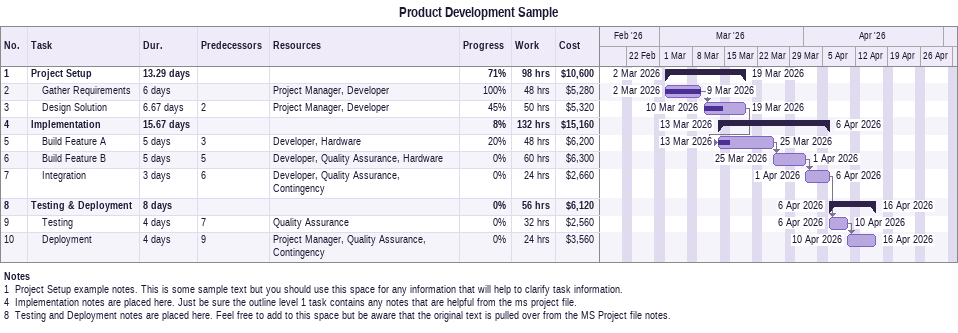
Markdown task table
Product Development Sample

| ID | Level | Task | Duration | Start | Finish | Predecessors | Resources | % complete | Work (h) | Cost ($) |
|---|---|---|---|---|---|---|---|---|---|---|
| 1 | 1 | **Project Setup** | 13.29d | 2026-03-02 | 2026-03-19 |  |  | 71 | 98 | 10600 |
| 2 | 2 | Gather Requirements | 6d | 2026-03-02 | 2026-03-09 |  | Project Manager, Developer | 100 | 48 | 5280 |
| 3 | 2 | Design Solution | 6.67d | 2026-03-10 | 2026-03-19 | 2 | Project Manager, Developer | 45 | 50 | 5320 |
| 4 | 1 | **Implementation** | 15.67d | 2026-03-13 | 2026-04-06 |  |  | 8 | 132 | 15160 |
| 5 | 2 | Build Feature A | 5d | 2026-03-13 | 2026-03-25 | 3 | Developer, Hardware | 20 | 48 | 6200 |
| 6 | 2 | Build Feature B | 5d | 2026-03-25 | 2026-04-01 | 5 | Developer, Quality Assurance, Hardware | 0 | 60 | 6300 |
| 7 | 2 | Integration | 3d | 2026-04-01 | 2026-04-06 | 6 | Developer, Quality Assurance, Contingency | 0 | 24 | 2660 |
| 8 | 1 | **Testing & Deployment** | 8d | 2026-04-06 | 2026-04-16 |  |  | 0 | 56 | 6120 |
| 9 | 2 | Testing | 4d | 2026-04-06 | 2026-04-10 | 7 | Quality Assurance | 0 | 32 | 2560 |
| 10 | 2 | Deployment | 4d | 2026-04-10 | 2026-04-16 | 9 | Project Manager, Quality Assurance, Contingency | 0 | 24 | 3560 |

Notes
- 1: Project Setup example notes. This is some sample text but you should use this space for any information that will help to clarify task information.
- 4: Implementation notes are placed here. Just be sure the outline level 1 task contains any notes that are helpful from the ms project file.
- 8: Testing and Deployment notes are placed here. Feel free to add to this space but be aware that the original text is pulled over from the MS Project file notes.
